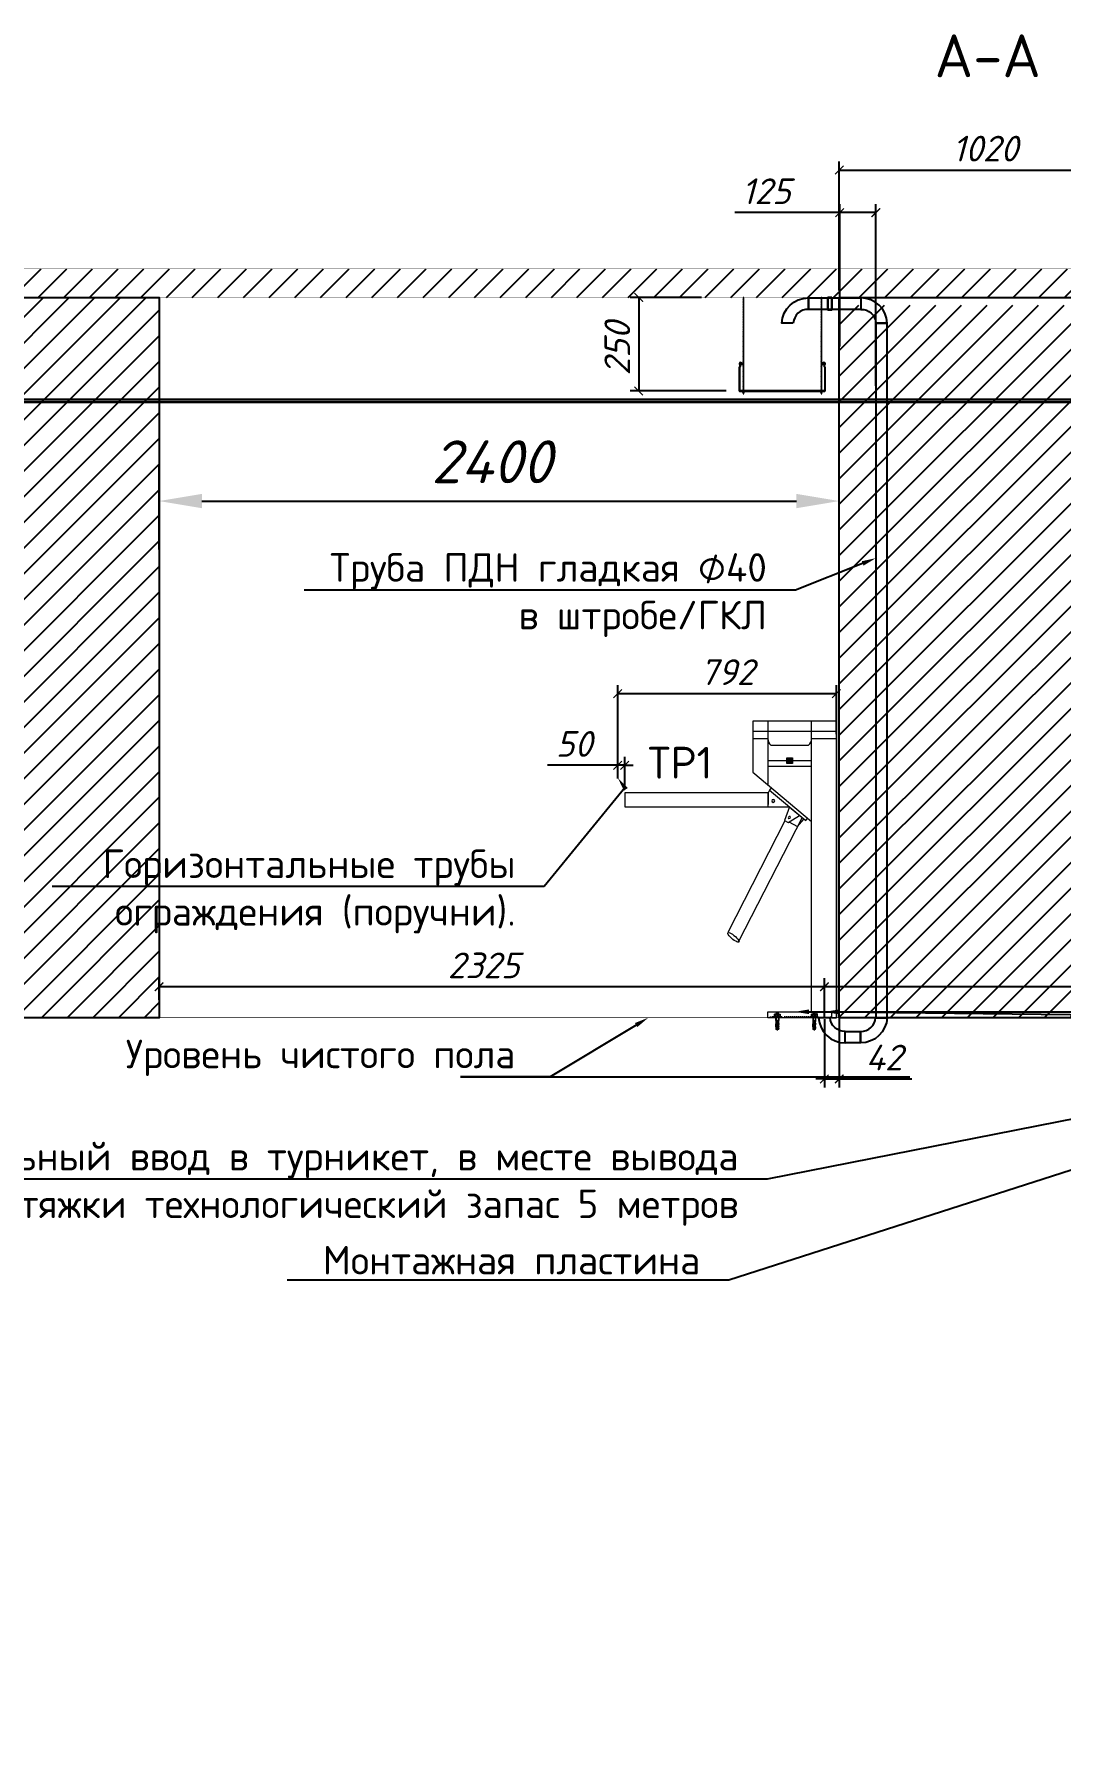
# Model space of a CAD drawing. Header units: millimetres. Extents: x 4247 to 622543, y -201358 to 142419.
# Drawn here: x 275425 to 279018, y -185103 to -179089 of the extents above; entities that cross this region are included whole.
import ezdxf
from ezdxf import colors
from ezdxf.entities.mleader import LeaderData, LeaderLine
from ezdxf.math import Vec2, Vec3

# ---------------------------------------------------------------- set-up
doc = ezdxf.new("R2010")
doc.units = ezdxf.units.MM
doc.linetypes.add('0', pattern=[0])
doc.layers.get('DEFPOINTS').update_dxf_attribs({"color": 252, "lineweight": 9})
for name, color, linetype in [('_Турникеты ИСПП', 254, 'Continuous'), ('PDF _Геометрия', 7, 'Continuous'), ('PDF _Текст', 255, 'Continuous')]:
    doc.layers.add(name, color=color, linetype=linetype)
doc.layers.add('PDF _Сплошная заливка', color=7, linetype='Continuous', true_color=0xffffff)
doc.styles.add('ISOCPEUR', font='isocpeui.ttf')
doc.styles.add('ISOCPEUR_1', font='isocpeur.ttf', dxfattribs={"height": 250})
doc.styles.add('KOSTY_STYLE', font='isocpeur.ttf')
doc.styles.add('PDF ISOCPEUR', font='isocpeur.ttf')
doc.styles.get("Standard").update_dxf_attribs({"font": 'romans.shx'})
doc.dimstyles.new('ISO-25', dxfattribs={"dimtxt": 2.5, "dimasz": 2.5, "dimexe": 1.25, "dimexo": 0.625, "dimtad": 1, "dimtxsty": 'Standard', "dimcen": 2.5, "dimadec": 0, "dimazin": 0, "dimtfac": 1, "dimtmove": 0, "dimatfit": 3, "dimfxl": 1, "dimarcsym": 0})

# ---------------------------------------------------------------- blocks, each defined once
blk = doc.blocks.new('_ArchTick')
at = {"color": 0, "linetype": 'ByBlock', "const_width": 0.15}
blk.add_lwpolyline([(-0.5, -0.5), (0.5, 0.5)], dxfattribs=at)
blk = doc.blocks.new('*D680')
at = {"layer": '_Турникеты ИСПП', "color": 0, "lineweight": -2, "ltscale": 10, "transparency": 16777216}
for p, q in [((278244.3, -180182.2), (278244.3, -179683.2)), ((278370.9, -180319.7), (278370.9, -179683.2)), ((278244.3, -179713.2), (277877.7, -179713.2)), ((278370.9, -179713.2), (278244.3, -179713.2))]:
    blk.add_line(p, q, dxfattribs=at)
at = {"layer": 'DEFPOINTS', "color": 0, "ltscale": 10, "transparency": 16777216}
for p in [(278244.3, -179713.2), (278244.3, -180244.7), (278370.9, -180382.2)]:
    blk.add_point(p, dxfattribs=at)
at = {"layer": '_Турникеты ИСПП', "color": 0, "lineweight": -2, "ltscale": 10, "transparency": 16777216, "xscale": 30, "yscale": 30, "zscale": 30, "rotation": 180}
blk.add_blockref('_ArchTick', (278244.3, -179713.2), dxfattribs=at)
at = {"layer": '_Турникеты ИСПП', "color": 0, "lineweight": -2, "ltscale": 10, "transparency": 16777216, "xscale": 30, "yscale": 30, "zscale": 30}
blk.add_blockref('_ArchTick', (278370.9, -179713.2), dxfattribs=at)
at = {"layer": '_Турникеты ИСПП', "color": 0, "lineweight": 9, "ltscale": 10, "transparency": 16777216, "insert": (277986.9, -179638.2), "char_height": 90, "attachment_point": 5, "style": 'ISOCPEUR'}
blk.add_mtext('125', dxfattribs=at)
blk = doc.blocks.new('*D682')
at = {"layer": '_Турникеты ИСПП', "color": 0, "lineweight": -2, "ltscale": 10, "transparency": 16777216}
for p, q in [((275861.5, -182469.8), (275861.5, -182394.2)), ((278190.6, -182469.8), (278190.6, -182394.2)), ((278190.6, -182424.2), (275861.5, -182424.2))]:
    blk.add_line(p, q, dxfattribs=at)
at = {"layer": 'DEFPOINTS', "color": 0, "ltscale": 10, "transparency": 16777216}
for p in [(275861.5, -182424.2), (275861.5, -182532.3), (278190.6, -182532.3)]:
    blk.add_point(p, dxfattribs=at)
at = {"layer": '_Турникеты ИСПП', "color": 0, "lineweight": -2, "ltscale": 10, "transparency": 16777216, "xscale": 30, "yscale": 30, "zscale": 30, "rotation": 180}
blk.add_blockref('_ArchTick', (275861.5, -182424.2), dxfattribs=at)
at = {"layer": '_Турникеты ИСПП', "color": 0, "lineweight": -2, "ltscale": 10, "transparency": 16777216, "xscale": 30, "yscale": 30, "zscale": 30}
blk.add_blockref('_ArchTick', (278190.6, -182424.2), dxfattribs=at)
at = {"layer": '_Турникеты ИСПП', "color": 0, "lineweight": 9, "ltscale": 10, "transparency": 16777216, "insert": (276998, -182349.2), "char_height": 90, "attachment_point": 5, "style": 'ISOCPEUR'}
blk.add_mtext('2325', dxfattribs=at)
blk = doc.blocks.new('*D697')
at = {"layer": '_Турникеты ИСПП', "color": 0, "lineweight": -2, "ltscale": 100, "transparency": 16777216}
for p, q in [((275861.5, -180892.4), (275861.5, -180598.1)), ((278242.8, -180892.4), (278242.8, -180598.1)), ((276011.5, -180723.1), (278092.8, -180723.1))]:
    blk.add_line(p, q, dxfattribs=at)
at = {"layer": '_Турникеты ИСПП', "color": 0, "ltscale": 100, "transparency": 16777216}
for points in [[(276011.5, -180698.1), (276011.5, -180748.1), (275861.5, -180723.1)], [(278092.8, -180698.1), (278092.8, -180748.1), (278242.8, -180723.1)]]:
    blk.add_solid(points, dxfattribs=at)
at = {"layer": 'DEFPOINTS', "color": 0, "ltscale": 100, "transparency": 16777216}
for p in [(278242.8, -180723.1), (275861.5, -180954.9), (278242.8, -180954.9)]:
    blk.add_point(p, dxfattribs=at)
at = {"layer": '_Турникеты ИСПП', "color": 0, "lineweight": 9, "ltscale": 100, "transparency": 16777216, "insert": (277025.1, -180585.6), "char_height": 150, "attachment_point": 5, "style": 'ISOCPEUR'}
blk.add_mtext('2400', dxfattribs=at)
blk = doc.blocks.new('Турникет_1')
at = {"layer": 'PDF _Геометрия', "color": 7, "linetype": '0', "lineweight": 0}
for points in [[(217.7, -17.6), (222.7, -17.6), (222.7, -20.6), (239.7, -20.6), (239.7, 1017.9), (-52.9, 1017.9), (-52.9, 838.7), (152.8, 665.9)], [(-52.9, 982.6), (239.7, 982.6)], [(239.7, 1017.9), (239.7, -20.6), (0, -20.6), (0, 0), (239.7, 0)], [(0, 1017.9), (0, 794.3)], [(152.8, 0), (152.8, 1017.9)], [(0, 879.6), (152.8, 879.6)], [(0, 860.1), (152.8, 860.1)], [(12, 784.2), (5.4, 776.3), (132.4, 669.3), (138.8, 677.7)], [(5.5, 776.5), (0.5, 767.2), (0.5, 725.7)], [(59.4, 668.9), (-140.5, 277.9)], [(81.6, 712.2), (119.8, 680.1), (-102.3, 245.7)], [(0.5, 717.3), (75.6, 717.3), (57.7, 669.8), (70.8, 663), (110.7, 687.7)], [(73.8, 664.9), (104.1, 649.4), (125.7, 675)], [(79.1, 680.2), (78.4, 679.2), (77.5, 678.2), (76.5, 677.5)], [(77.5, 684.2), (78.4, 684), (79.1, 683.6)], [(8, -20.6), (8, -17.6), (13, -17.6)], [(20, -17.6), (15, -17.6)], [(22.5, -17.6), (17.4, -17.6)], [(29.4, -17.6), (24.4, -17.6)], [(27.7, -7.8), (38.2, -7.8)], [(37.9, -7.8), (37.9, -5.7), (27.9, -5.7), (27.9, -7.8)], [(37.9, -17.6), (37.9, -30.6), (27.9, -30.6), (27.9, -17.6)], [(28.7, -54.6), (27.9, -58.3)], [(37.9, -61.3), (36.7, -62.6), (29.2, -62.6), (27.9, -61.3), (37.9, -61.3), (37.9, -58.3), (27.9, -58.3), (27.9, -61.3)], [(28.4, -30.6), (28.4, -33.6)], [(37.3, -5.7), (28.6, -5.7)], [(36.7, -5.7), (36.7, -2.6), (29.2, -2.6), (29.2, -5.7)], [(36.4, -17.6), (31.4, -17.6)], [(33.9, -51.4), (31.9, -51.4)], [(32.9, -37.7), (32.9, -41.6), (32.9, -39.7), (32.9, -41.6)], [(37.1, -54.6), (37.9, -58.3)], [(37.4, -30.6), (37.4, -33.6)], [(43.4, -17.6), (38.4, -17.6)], [(50.4, -17.6), (45.4, -17.6)], [(61.9, -17.6), (56.9, -17.6)], [(68.9, -17.6), (63.9, -17.6)], [(75.9, -17.6), (70.9, -17.6)], [(82.9, -17.6), (77.9, -17.6)], [(89.9, -17.6), (84.9, -17.6)], [(96.9, -17.6), (91.9, -17.6)], [(103.9, -17.6), (98.9, -17.6)], [(110.8, -17.6), (105.9, -17.6)], [(117.8, -17.6), (112.8, -17.6)], [(124.8, -17.6), (119.8, -17.6)], [(131.8, -17.6), (126.8, -17.6)], [(138.8, -17.6), (133.8, -17.6)], [(145.8, -17.6), (140.8, -17.6)], [(152.8, -17.6), (147.8, -17.6)], [(159.8, -17.6), (154.8, -17.6)], [(157, -7.8), (167.5, -7.8)], [(167.2, -7.8), (167.2, -5.7), (157.3, -5.7), (157.3, -7.8)], [(162.3, -17.6), (157.3, -17.6), (157.3, -30.6), (167.2, -30.6), (167.2, -17.6)], [(158.1, -54.6), (157.3, -58.3)], [(167.2, -61.3), (166, -62.6), (158.5, -62.6), (157.3, -61.3), (167.2, -61.3), (167.2, -58.3), (157.3, -58.3), (157.3, -61.3)], [(157.8, -30.6), (157.8, -33.6)], [(166.6, -5.7), (157.9, -5.7)], [(166, -5.7), (166, -2.6), (158.5, -2.6), (158.5, -5.7)], [(163.2, -51.4), (161.3, -51.4)], [(162.3, -37.7), (162.3, -41.6), (162.3, -39.7), (162.3, -41.6)], [(169.2, -17.6), (164.3, -17.6)], [(166.5, -54.6), (167.2, -58.3)], [(166.8, -30.6), (166.8, -33.6)], [(176.2, -17.6), (171.2, -17.6)]]:
    blk.add_lwpolyline(points, dxfattribs=at)
for points in [[(-52.9, 957), (0, 957, 0.200274), (10.1, 933.1), (142.7, 933.1, 0.200237), (152.8, 957), (239.7, 957)], [(23.7, -15.3, 0.269571), (28, -15), (28, -8.5, 0.269436), (23.7, -8.2)], [(37.9, -41.5), (37.9, -36.6), (27.9, -36.6), (27.9, -41.5, -0.218796), (30.4, -41.7), (27.7, -41.7)], [(27.8, -51.6), (30.3, -51.6, 0.286444), (27.9, -51.5), (27.9, -43.6)], [(27.9, -52.7), (27.9, -54.6), (30.9, -54.6, 0.120144), (31.9, -52.5), (31.9, -36.6)], [(33.9, -36.6), (33.9, -52.5, 0.088177), (34.9, -54.6), (37.9, -54.6), (37.9, -52.8)], [(38.1, -51.6), (35.6, -51.6, -0.303313), (37.9, -51.5), (37.9, -43.8)], [(42.2, -15.3, -0.26787), (37.8, -15), (37.8, -8.5, -0.267738), (42.2, -8.2)], [(153, -15.3, 0.269674), (157.4, -15), (157.4, -8.5, 0.26954), (153, -8.2)], [(167.2, -41.5), (167.2, -36.6), (157.3, -36.6), (157.3, -41.5, -0.221145), (159.7, -41.7), (157, -41.7)], [(157.1, -51.6), (159.6, -51.6, 0.286602), (157.3, -51.5), (157.3, -43.6)], [(157.3, -52.7), (157.3, -54.6), (160.3, -54.6, 0.119751), (161.3, -52.5), (161.3, -36.6)], [(163.2, -36.6), (163.2, -52.5, 0.079833), (164.3, -54.6), (167.2, -54.6), (167.2, -52.8)], [(167.4, -51.6), (164.9, -51.6, -0.303479), (167.2, -51.5), (167.2, -43.8)], [(171.5, -15.3, -0.269674), (167.2, -15), (167.2, -8.5, -0.26954), (171.5, -8.2)]]:
    blk.add_lwpolyline(points, format="xyb", dxfattribs=at)
for points in [[(86.1, 869.9), (66.7, 869.9), (66.7, 889.3), (86.1, 889.3)], [(0.5, 767.2), (-501.3, 767.2), (-501.3, 717.3), (0.5, 717.3)], [(-105.5, 254.8), (-102.8, 250.9), (-101.3, 247.7), (-101.1, 245.4), (-102.3, 244), (-104.8, 243.8), (-108.3, 244.8), (-112.7, 246.8), (-117.6, 249.7), (-122.8, 253.4), (-127.8, 257.6), (-132.3, 261.9), (-136.1, 266.2), (-138.8, 270.1), (-140.3, 273.3), (-140.4, 275.7), (-139.2, 277), (-136.8, 277.2), (-133.3, 276.2), (-128.9, 274.2), (-123.9, 271.3), (-118.8, 267.6), (-113.8, 263.4), (-109.3, 259.1)], [(172.8, 0), (222.7, 0), (222.7, -20.6), (172.8, -20.6)], [(172.8, 0), (222.7, 0), (222.7, -20.6), (172.8, -20.6)], [(22.9, -15.8), (42.9, -15.8), (42.9, -17.6), (22.9, -17.6)], [(42.7, -8.5), (42.7, -15), (41.4, -15.8), (24.4, -15.8), (23.1, -15), (23.1, -8.5), (24.4, -7.8), (41.4, -7.8)], [(27.9, -33.6), (27.9, -36.4), (37.9, -36.4), (37.9, -33.6)], [(29.4, -36.4), (29.4, -36.6)], [(29.4, -36.4), (29.4, -36.6)], [(29.4, -41.7), (29.4, -41.9)], [(32.9, -36.7), (32.9, -36.9)], [(32.9, -42.6), (32.9, -42.9)], [(36.4, -36.4), (36.4, -36.6)], [(36.4, -36.4), (36.4, -36.6)], [(37.2, -41.6), (37.2, -41.9)], [(152.3, -15.8), (172.3, -15.8), (172.3, -17.6), (152.3, -17.6)], [(172.1, -8.5), (172.1, -15), (170.7, -15.8), (153.8, -15.8), (152.4, -15), (152.4, -8.5), (153.8, -7.8), (170.7, -7.8)], [(157.3, -33.6), (157.3, -36.4), (167.2, -36.4), (167.2, -33.6)], [(158.7, -41.7), (158.7, -41.9)], [(158.8, -36.4), (158.8, -36.6)], [(158.8, -36.4), (158.8, -36.6)], [(162.3, -36.7), (162.3, -36.9)], [(162.3, -42.6), (162.3, -42.9)], [(165.8, -36.4), (165.8, -36.6)], [(165.8, -36.4), (165.8, -36.6)], [(166.5, -41.6), (166.5, -41.9)]]:
    blk.add_lwpolyline(points, close=True, dxfattribs=at)
for points in [[(18.8, 743.5, 0.413975), (13.6, 738.4, 0.413978), (18.8, 733.2, 0.413933), (23.9, 738.4, 0.41393)], [(38.2, -41.6), (35.5, -41.6, -0.221029)], [(167.5, -41.6), (164.8, -41.6, -0.221143)]]:
    blk.add_lwpolyline(points, format="xyb", close=True, dxfattribs=at)
at = {"layer": 'PDF _Геометрия', "color": 1, "linetype": '0', "lineweight": 0}
for points in [[(32.9, 0.7), (32.9, -22.7)], [(162.3, 0.7), (162.3, -22.7)], [(32.9, -29.1), (32.9, -35.4)], [(32.9, -41.7), (32.9, -65.2)], [(162.3, -29.1), (162.3, -35.4)], [(162.3, -41.7), (162.3, -65.2)]]:
    blk.add_lwpolyline(points, dxfattribs=at)
at = {"layer": 'PDF _Геометрия', "color": 3, "linetype": '0', "lineweight": 0}
for points in [[(28.9, -5.7), (28.9, -7.8)], [(28.9, -17.6), (28.9, -30.6)], [(37, -5.7), (37, -7.8)], [(37, -17.6), (37, -30.6)], [(158.2, -5.7), (158.2, -7.8)], [(158.2, -17.6), (158.2, -30.6)], [(166.3, -5.7), (166.3, -7.8)], [(166.3, -17.6), (166.3, -30.6)]]:
    blk.add_lwpolyline(points, dxfattribs=at)
for points in [[(37.9, -36.4), (37.9, -36.6)], [(167.2, -36.4), (167.2, -36.6)]]:
    blk.add_lwpolyline(points, close=True, dxfattribs=at)
at = {"layer": 'PDF _Геометрия', "color": 7, "linetype": '0', "lineweight": 0}
for centre, radius, start, end in [((32.9, -24), 16.2, 72.3568, 107.6432), ((32.9, 0.9), 16.6, 252.84291, 287.15709), ((162.3, -24), 16.2, 72.35931, 107.64069), ((162.3, 0.9), 16.6, 252.84535, 287.15465)]:
    blk.add_arc(centre, radius, start, end, dxfattribs=at)
blk.add_ellipse((75.4, 680.3), major_axis=(3.89, 3.11), ratio=0.592649, start_param=0.604473, end_param=4.530913, dxfattribs=at)
for points in [[(29.1, -45.2), (28.4, -45.2), (27.7, -43.7), (27.7, -41.7)], [(27.7, -41.7), (27.7, -41.7), (27.7, -41.7), (27.7, -41.7)], [(27.8, -51.7), (27.8, -51.7), (27.8, -51.7), (27.8, -51.6)], [(29.1, -53.9), (28.4, -53.9), (27.8, -52.9), (27.8, -51.7)], [(30.4, -41.7), (30.4, -43.6), (29.8, -45.2), (29.1, -45.2)], [(30.3, -51.6), (30.3, -52.9), (29.8, -53.9), (29.1, -53.9)], [(36.9, -45.2), (36.1, -45.2), (35.5, -43.6), (35.5, -41.6)], [(35.5, -41.6), (35.5, -41.6), (35.5, -41.6), (35.5, -41.6)], [(36.9, -53.9), (36.2, -53.9), (35.6, -52.9), (35.6, -51.6)], [(38.2, -41.6), (38.2, -43.6), (37.6, -45.2), (36.9, -45.2)], [(38.1, -51.6), (38.1, -52.8), (37.6, -53.9), (36.9, -53.9)], [(158.4, -45.2), (157.7, -45.2), (157, -43.7), (157, -41.7)], [(157, -41.7), (157, -41.7), (157, -41.7), (157, -41.7)], [(157.1, -51.7), (157.1, -51.7), (157.1, -51.7), (157.1, -51.6)], [(158.4, -53.9), (157.7, -53.9), (157.2, -52.9), (157.1, -51.7)], [(159.7, -41.7), (159.7, -43.6), (159.2, -45.2), (158.4, -45.2)], [(159.6, -51.6), (159.7, -52.9), (159.1, -53.9), (158.4, -53.9)], [(166.2, -45.2), (165.5, -45.2), (164.8, -43.6), (164.8, -41.6)], [(164.8, -41.6), (164.8, -41.6), (164.8, -41.6), (164.8, -41.6)], [(166.2, -53.9), (165.5, -53.9), (164.9, -52.9), (164.9, -51.6)], [(167.5, -41.6), (167.5, -43.6), (167, -45.2), (166.2, -45.2)], [(167.4, -51.6), (167.4, -52.8), (166.9, -53.9), (166.2, -53.9)]]:
    blk.add_open_spline(points, degree=3, dxfattribs=at)
at = {"layer": 'PDF _Сплошная заливка', "color": 7, "linetype": '0', "lineweight": 0, "transparency": 33554559}
blk.add_solid([(86.1, 869.9), (66.7, 869.9), (86.1, 889.3), (66.7, 889.3)], dxfattribs=at)
blk = doc.blocks.new('*D683')
at = {"layer": '_Турникеты ИСПП', "color": 0, "lineweight": -2, "transparency": 16777216}
for p, q in [((278190.6, -182535.6), (278190.6, -182394.2)), ((280080.2, -182449.2), (280080.2, -182394.2)), ((280080.2, -182424.2), (278190.6, -182424.2))]:
    blk.add_line(p, q, dxfattribs=at)
at = {"layer": 'DEFPOINTS', "color": 0, "transparency": 16777216}
for p in [(278190.6, -182424.2), (280080.2, -182511.7), (278190.6, -182598.1)]:
    blk.add_point(p, dxfattribs=at)
at = {"layer": '_Турникеты ИСПП', "color": 0, "lineweight": -2, "transparency": 16777216, "xscale": 30, "yscale": 30, "zscale": 30, "rotation": 180}
blk.add_blockref('_ArchTick', (278190.6, -182424.2), dxfattribs=at)
at = {"layer": '_Турникеты ИСПП', "color": 0, "lineweight": -2, "transparency": 16777216, "xscale": 30, "yscale": 30, "zscale": 30}
blk.add_blockref('_ArchTick', (280080.2, -182424.2), dxfattribs=at)
at = {"layer": '_Турникеты ИСПП', "color": 0, "transparency": 16777216, "insert": (279427, -182299.1), "char_height": 90, "attachment_point": 5, "style": 'ISOCPEUR'}
blk.add_mtext('1885', dxfattribs=at)
blk = doc.blocks.new('*D685')
at = {"layer": '_Турникеты ИСПП', "color": 0, "lineweight": -2, "ltscale": 10, "transparency": 16777216}
for p, q in [((278190.6, -182537.8), (278190.6, -182776.9)), ((278242.8, -182523.2), (278242.8, -182776.9)), ((278190.6, -182746.9), (278160.6, -182746.9)), ((278190.6, -182746.9), (278242.8, -182746.9)), ((278242.8, -182746.9), (278496.3, -182746.9))]:
    blk.add_line(p, q, dxfattribs=at)
at = {"layer": 'DEFPOINTS', "color": 0, "ltscale": 10, "transparency": 16777216}
for p in [(278190.6, -182475.3), (278242.8, -182460.7), (278242.8, -182746.9)]:
    blk.add_point(p, dxfattribs=at)
at = {"layer": '_Турникеты ИСПП', "color": 0, "lineweight": -2, "ltscale": 10, "transparency": 16777216, "xscale": 30, "yscale": 30, "zscale": 30}
blk.add_blockref('_ArchTick', (278190.6, -182746.9), dxfattribs=at)
at = {"layer": '_Турникеты ИСПП', "color": 0, "lineweight": -2, "ltscale": 10, "transparency": 16777216, "xscale": 30, "yscale": 30, "zscale": 30, "rotation": 180}
blk.add_blockref('_ArchTick', (278242.8, -182746.9), dxfattribs=at)
at = {"layer": '_Турникеты ИСПП', "color": 0, "lineweight": 9, "ltscale": 10, "transparency": 16777216, "insert": (278399.5, -182671.9), "char_height": 90, "attachment_point": 5, "style": 'ISOCPEUR'}
blk.add_mtext('42', dxfattribs=at)
blk = doc.blocks.new('*D689')
at = {"layer": '_Турникеты ИСПП', "color": 0, "lineweight": -2, "ltscale": 10, "transparency": 16777216}
for p, q in [((277467, -181629.2), (277467, -181367.9)), ((278232.5, -181539.2), (278232.5, -181367.9)), ((278232.5, -181397.9), (277467, -181397.9))]:
    blk.add_line(p, q, dxfattribs=at)
at = {"layer": 'DEFPOINTS', "color": 0, "ltscale": 10, "transparency": 16777216}
for p in [(277467, -181397.9), (278232.5, -181601.7), (277467, -181691.7)]:
    blk.add_point(p, dxfattribs=at)
at = {"layer": '_Турникеты ИСПП', "color": 0, "lineweight": -2, "ltscale": 10, "transparency": 16777216, "xscale": 30, "yscale": 30, "zscale": 30, "rotation": 180}
blk.add_blockref('_ArchTick', (277467, -181397.9), dxfattribs=at)
at = {"layer": '_Турникеты ИСПП', "color": 0, "lineweight": -2, "ltscale": 10, "transparency": 16777216, "xscale": 30, "yscale": 30, "zscale": 30}
blk.add_blockref('_ArchTick', (278232.5, -181397.9), dxfattribs=at)
at = {"layer": '_Турникеты ИСПП', "color": 0, "lineweight": 9, "ltscale": 10, "transparency": 16777216, "insert": (277849.8, -181322.3), "char_height": 90, "attachment_point": 5, "style": 'ISOCPEUR'}
blk.add_mtext('792', dxfattribs=at)
blk = doc.blocks.new('*D690')
at = {"layer": '_Турникеты ИСПП', "color": 0, "lineweight": -2, "ltscale": 10, "transparency": 16777216}
for p, q in [((277467, -181648.6), (277221.1, -181648.6)), ((277467, -181695.1), (277467, -181618.6)), ((277491.5, -181648.6), (277467, -181648.6)), ((277491.5, -181731.9), (277491.5, -181618.6)), ((277491.5, -181648.6), (277521.5, -181648.6))]:
    blk.add_line(p, q, dxfattribs=at)
at = {"layer": 'DEFPOINTS', "color": 0, "ltscale": 10, "transparency": 16777216}
for p in [(277467, -181648.6), (277467, -181757.6), (277491.5, -181794.4)]:
    blk.add_point(p, dxfattribs=at)
at = {"layer": '_Турникеты ИСПП', "color": 0, "lineweight": -2, "ltscale": 10, "transparency": 16777216, "xscale": 30, "yscale": 30, "zscale": 30}
blk.add_blockref('_ArchTick', (277467, -181648.6), dxfattribs=at)
at = {"layer": '_Турникеты ИСПП', "color": 0, "lineweight": -2, "ltscale": 10, "transparency": 16777216, "xscale": 30, "yscale": 30, "zscale": 30, "rotation": 180}
blk.add_blockref('_ArchTick', (277491.5, -181648.6), dxfattribs=at)
at = {"layer": '_Турникеты ИСПП', "color": 0, "lineweight": 9, "ltscale": 10, "transparency": 16777216, "insert": (277314.1, -181573.6), "char_height": 90, "attachment_point": 5, "style": 'ISOCPEUR'}
blk.add_mtext('50', dxfattribs=at)
blk = doc.blocks.new('*D695')
at = {"layer": '_Турникеты ИСПП', "color": 0, "lineweight": -2, "ltscale": 10, "transparency": 16777216}
for p, q in [((278242.8, -179985.8), (278242.8, -179533.9)), ((278242.8, -179563.9), (279262.8, -179563.9)), ((279262.8, -179947.7), (279262.8, -179533.9))]:
    blk.add_line(p, q, dxfattribs=at)
at = {"layer": 'DEFPOINTS', "color": 0, "ltscale": 10, "transparency": 16777216}
for p in [(279262.8, -179563.9), (278242.8, -180048.3), (279262.8, -180010.2)]:
    blk.add_point(p, dxfattribs=at)
at = {"layer": '_Турникеты ИСПП', "color": 0, "lineweight": -2, "ltscale": 10, "transparency": 16777216, "xscale": 30, "yscale": 30, "zscale": 30, "rotation": 180}
blk.add_blockref('_ArchTick', (278242.8, -179563.9), dxfattribs=at)
at = {"layer": '_Турникеты ИСПП', "color": 0, "lineweight": -2, "ltscale": 10, "transparency": 16777216, "xscale": 30, "yscale": 30, "zscale": 30}
blk.add_blockref('_ArchTick', (279262.8, -179563.9), dxfattribs=at)
at = {"layer": '_Турникеты ИСПП', "color": 0, "lineweight": 9, "ltscale": 10, "transparency": 16777216, "insert": (278753.5, -179488.9), "char_height": 90, "attachment_point": 5, "style": 'ISOCPEUR'}
blk.add_mtext('1020', dxfattribs=at)
blk = doc.blocks.new('*U48')
at = {"color": 0, "linetype": 'ByBlock', "lineweight": -2}
for p, q in [((-150, 83.7), (-150, 1.5)), ((-149.3, 1.5), (-149.3, 83.7)), ((-149, 91.9), (-147.7, 90.4)), ((-147.2, 90.8), (-148.4, 92.4)), ((-142, 91.9), (-141.5, 91.4)), ((141.5, 91.4), (142, 91.9)), ((148.4, 92.4), (147.2, 90.8)), ((147.7, 90.4), (149, 91.9)), ((149.3, 83.7), (149.3, 1.5)), ((150, 1.5), (150, 83.7)), ((148.5, 0.7), (-148.5, 0.7)), ((-148.5, 0), (148.5, 0))]:
    blk.add_line(p, q, dxfattribs=at)
for centre, radius, start, end in [((-145, 95), 5, 314.427, 217.75957), ((-147.5, 83.7), 2.5, 118.21148, 180), ((-145, 95), 4.3, 314.427, 217.75957), ((-147.5, 83.7), 1.8, 118.21148, 180), ((-150.1, 88.5), 3, 298.21148, 37.75957), ((-150.1, 88.5), 3.7, 298.21148, 37.75957), ((145, 95), 5, 322.24043, 225.573), ((145, 95), 4.3, 322.24043, 225.573), ((150.1, 88.5), 3.7, 142.24043, 241.78852), ((150.1, 88.5), 3, 142.24043, 241.78852), ((147.5, 83.7), 1.8, 0, 61.78852), ((147.5, 83.7), 2.5, 0, 61.78852), ((-148.5, 1.5), 1.5, 180, 270), ((-148.5, 1.5), 0.8, 180, 270), ((148.5, 1.5), 0.8, 270, 0), ((148.5, 1.5), 1.5, 270, 0)]:
    blk.add_arc(centre, radius, start, end, dxfattribs=at)
blk = doc.blocks.new('*D696')
at = {"layer": '_Турникеты ИСПП', "color": 0, "lineweight": -2, "ltscale": 10, "transparency": 16777216}
for p, q in [((277761, -180010.2), (277510.7, -180010.2)), ((277540.7, -180010.2), (277540.7, -180337.7)), ((277846.3, -180337.7), (277510.7, -180337.7))]:
    blk.add_line(p, q, dxfattribs=at)
at = {"layer": 'DEFPOINTS', "color": 0, "ltscale": 10, "transparency": 16777216}
for p in [(277823.5, -180010.2), (277540.7, -180337.7), (277908.8, -180337.7)]:
    blk.add_point(p, dxfattribs=at)
at = {"layer": '_Турникеты ИСПП', "color": 0, "lineweight": -2, "ltscale": 10, "transparency": 16777216, "xscale": 30, "yscale": 30, "zscale": 30}
for p, rotation in [((277540.7, -180010.2), 90), ((277540.7, -180337.7), 270)]:
    blk.add_blockref('_ArchTick', p, dxfattribs=dict(at, rotation=rotation))
at = {"layer": '_Турникеты ИСПП', "color": 0, "lineweight": 9, "ltscale": 10, "transparency": 16777216, "insert": (277465.7, -180189), "char_height": 90, "attachment_point": 5, "rotation": 90, "style": 'ISOCPEUR'}
blk.add_mtext('250', dxfattribs=at)

msp = doc.modelspace()

# ---------------------------------------------------------------- hatches: boundary and pattern name
at = {"transparency": 33554636}
h = msp.add_hatch(dxfattribs=at)
h.set_pattern_fill('ANSI31', color=0, scale=20)
h.set_pattern_definition([(45, (-334565.21, -249043.53), (-44.9012806, 44.9012806), [])])
h.paths.add_polyline_path([(274251.881, -179909.92), (274251.881, -180010.194), (283949.67, -180010.194), (283949.67, -179909.92)])
h = msp.add_hatch(dxfattribs=at)
h.set_pattern_fill('ANSI31', color=0, scale=20)
h.set_pattern_definition([(45, (-334536.05, -242297.7), (-44.9012806, 44.9012806), [])])
h.paths.add_polyline_path([(275861.518, -180010.194), (274463.484, -180010.194), (274464.259, -182532.288), (275862.293, -182532.288)])
at = {"linetype": '0', "lineweight": 9, "true_color": 0x939598, "transparency": 33554636}
h = msp.add_hatch(dxfattribs=at)
h.set_pattern_fill('ANSI31', color=252, scale=0.1)
h.set_pattern_definition([(45, (296004.6984, -179911.98483), (-0.224506403, 0.224506403), [])])
h.paths.add_polyline_path([(277908.779, -180342.337), (277906.3, -180342.337), (277906.3, -180347.192), (277908.779, -180347.192)])
h.paths.add_polyline_path([(277908.779, -180010.199), (277906.3, -180010.199), (277906.3, -180340.337), (277908.779, -180340.337)])
h = msp.add_hatch(dxfattribs=at)
h.set_pattern_fill('ANSI31', color=252, scale=0.1)
h.set_pattern_definition([(45, (296277.54798, -179911.98483), (-0.224506403, 0.224506403), [])])
h.paths.add_polyline_path([(278181.628, -180342.337), (278179.15, -180342.337), (278179.15, -180347.192), (278181.628, -180347.192)])
h.paths.add_polyline_path([(278181.628, -180010.199), (278179.15, -180010.199), (278179.15, -180340.337), (278181.628, -180340.337)])
at = {"transparency": 33554636}
h = msp.add_hatch(dxfattribs=at)
h.set_pattern_fill('ANSI31', color=0, scale=20)
h.set_pattern_definition([(45, (-330756.775, -242297.7), (-44.9012806, 44.9012806), [])])
h.paths.add_polyline_path([(279262.756, -180037.002), (278242.756, -180037.002), (278242.756, -182532.288), (279262.756, -182532.288)])
at = {"linetype": '0', "lineweight": 9, "true_color": 0x939598, "transparency": 33554636}
h = msp.add_hatch(color=252, dxfattribs=at)
h.dxf.hatch_style = 1
h.paths.add_polyline_path([(277906.3, -180340.337), (277903.3, -180340.337), (277903.3, -180342.337), (277906.3, -180342.337)])
h.paths.add_polyline_path([(277907.539, -180340.337), (277906.3, -180340.337), (277906.3, -180342.337), (277907.539, -180342.337)])
h.paths.add_polyline_path([(277908.779, -180340.337), (277907.539, -180340.337), (277907.539, -180341.337), (277907.539, -180342.337), (277908.779, -180342.337)])
h.paths.add_polyline_path([(277911.779, -180340.337), (277908.779, -180340.337), (277908.779, -180342.337), (277911.779, -180342.337)])
h = msp.add_hatch(color=252, dxfattribs=at)
h.dxf.hatch_style = 1
h.paths.add_polyline_path([(278179.15, -180340.337), (278176.15, -180340.337), (278176.15, -180342.337), (278179.15, -180342.337)])
h.paths.add_polyline_path([(278180.389, -180340.337), (278179.15, -180340.337), (278179.15, -180342.337), (278180.389, -180342.337)])
h.paths.add_polyline_path([(278181.628, -180340.337), (278180.389, -180340.337), (278180.389, -180341.337), (278180.389, -180342.337), (278181.628, -180342.337)])
h.paths.add_polyline_path([(278184.628, -180340.337), (278181.628, -180340.337), (278181.628, -180342.337), (278184.628, -180342.337)])

# ---------------------------------------------------------------- linework, layer by layer
msp.add_lwpolyline([(274251.881, -179909.92, 2, 2, 0), (274251.881, -180010.194, 2, 2, 0), (283949.67, -180010.194, 2, 2, 0), (283949.67, -179909.92, 2, 2, 0)], format="xyseb", close=True)
for points in [[(274465.035, -180010.194), (275861.518, -180010.194), (275861.518, -182532.288), (274465.035, -182532.288)], [(278242.756, -180010.194), (279262.756, -180010.194), (279262.756, -182532.288), (278242.756, -182532.288)]]:
    msp.add_lwpolyline(points, close=True)
at = {"color": 18, "linetype": '0', "lineweight": 9, "true_color": 0x000000}
for points in [[(277906.3, -180010.199), (277906.3, -180347.192), (277908.779, -180347.192), (277908.779, -180010.199), (277906.3, -180010.199)], [(278179.15, -180010.199), (278179.15, -180347.192), (278181.628, -180347.192), (278181.628, -180010.199), (278179.15, -180010.199)], [(277906.3, -180342.337), (277903.3, -180342.337), (277903.3, -180340.337), (277908.779, -180340.337), (277911.779, -180340.337), (277911.779, -180342.337), (277906.3, -180342.337)], [(277907.539, -180341.337), (277907.539, -180340.337), (277907.539, -180342.337)], [(278179.15, -180342.337), (278176.15, -180342.337), (278176.15, -180340.337), (278181.628, -180340.337), (278184.628, -180340.337), (278184.628, -180342.337), (278179.15, -180342.337)], [(278180.389, -180341.337), (278180.389, -180340.337), (278180.389, -180342.337)]]:
    msp.add_lwpolyline(points, dxfattribs=at)
at = {"color": 30, "linetype": '0', "lineweight": 25, "true_color": 0xff8000}
for points in [[(278081.616, -180100.357), (278041.679, -180100.357, -0.40194154), (278134.461, -180011.916), (278134.461, -180051.909, 0.40589503)], [(278370.925, -180100.357), (278410.861, -180100.357, 0.40194154), (278318.08, -180011.916), (278318.08, -180051.909, -0.40589503)], [(278210.555, -182532.315), (278170.618, -182532.315, 0.40194154), (278263.4, -182620.756), (278263.4, -182580.763, -0.40589503)], [(278370.165, -182532.315), (278410.102, -182532.315, -0.40194154), (278317.32, -182620.756), (278317.32, -182580.763, 0.40589503)]]:
    msp.add_lwpolyline(points, format="xyb", close=True, dxfattribs=at)
for points in [[(278134.461, -180011.907), (278318.08, -180011.894), (278318.08, -180051.931), (278134.461, -180051.916)], [(278263.626, -182580.976), (278317.32, -182580.741), (278317.32, -182620.778), (278263.626, -182620.986)]]:
    msp.add_lwpolyline(points, close=True, dxfattribs=at)
at = {"color": 30, "linetype": 'ByBlock', "lineweight": 30, "true_color": 0xf8991e}
msp.add_lwpolyline([(278216.856, -180010.569), (278202.621, -180010.569), (278202.621, -180053.194), (278216.856, -180053.194)], close=True, dxfattribs=at)
at = {"color": 30, "linetype": '0', "lineweight": 25, "true_color": 0xff8000}
msp.add_lwpolyline([(278410.102, -182532.315), (278411.002, -180100.357), (278370.937, -180100.357), (278370.919, -182532.816)], dxfattribs=at)
at = {"color": 8, "linetype": 'ByBlock', "lineweight": 30}
msp.add_lwpolyline([(274465.035, -180367.881), (283853.137, -180367.881), (283853.137, -180376.595), (274465.035, -180376.595)], close=True, dxfattribs=at)
at = {"const_width": 2}
msp.add_lwpolyline([(274347.024, -182532.288), (284044.813, -182532.288)], dxfattribs=at)

# ---------------------------------------------------------------- block references
at = {"color": 18, "true_color": 0x000000}
msp.add_blockref('*U48', (278043.134, -180338.413), dxfattribs=at)
msp.add_blockref('Турникет_1', (277992.848, -182511.684))

# ---------------------------------------------------------------- texts
at = {"color": 240, "linetype": 'ByBlock', "lineweight": 9, "true_color": 0xed1f24, "insert": (278576.569, -179088.787), "char_height": 150, "attachment_point": 1, "style": 'ISOCPEUR_1'}
msp.add_mtext_dynamic_manual_height_columns('А-А', width=119.03373, gutter_width=150, heights=[0], dxfattribs=at)
at = {"layer": 'PDF _Текст', "color": 0, "linetype": '0', "lineweight": 9, "insert": (277572.624, -181639.568), "char_height": 111.4445, "attachment_point": 4, "style": 'PDF ISOCPEUR'}
msp.add_mtext('ТР1', dxfattribs=at)

# ---------------------------------------------------------------- dimensions: what is measured, and where the dimension line sits
at = {"layer": '_Турникеты ИСПП', "color": 0, "lineweight": 9, "ltscale": 10}
dim = msp.add_linear_dim(base=(279262.756, -179563.877), p1=(278242.756, -180048.264), p2=(279262.756, -180010.194), angle=180, dimstyle='ISO-25', override={"dimscale": 100, "dimtxt": 0.9, "dimasz": 0.3, "dimexe": 0.3, "dimgap": 0.3, "dimtxsty": 'ISOCPEUR', "dimblk1": 'ArchTick', "dimblk2": 'ArchTick', "dimsah": 1}, dxfattribs=at)
dim.commit()
dim.dimension.update_dxf_attribs({"geometry": '*D695', "text_midpoint": (278753.531, -179563.877), "dimtype": 160})
for base, p1, p2, angle, text, picture, middle in [((278244.306, -179713.159), (278370.937, -180382.186), (278244.306, -180244.686), 180, '125', '*D680', (277986.942, -179713.159)), ((277540.674, -180337.713), (277823.524, -180010.194), (277908.779, -180337.713), 90, '250', '*D696', (277540.674, -180189.037)), ((277467.032, -181397.889), (278232.525, -181601.703), (277467.032, -181691.731), 180, '792', '*D689', (277849.779, -181397.889)), ((277467.032, -181648.642), (277491.511, -181794.43), (277467.032, -181757.648), 180, '50', '*D690', (277314.066, -181648.642)), ((275861.518, -182424.244), (278190.587, -182532.287), (275861.518, -182532.288), 180, '2325', '*D682', (276997.964, -182424.244)), ((278242.756, -182746.882), (278190.587, -182475.311), (278242.756, -182460.68), 180, '42', '*D685', (278399.54, -182746.882))]:
    dim = msp.add_linear_dim(base=base, p1=p1, p2=p2, angle=angle, text=text, dimstyle='ISO-25', override={"dimscale": 100, "dimtxt": 0.9, "dimasz": 0.3, "dimexe": 0.3, "dimgap": 0.3, "dimtxsty": 'ISOCPEUR', "dimblk1": 'ArchTick', "dimblk2": 'ArchTick', "dimsah": 1}, dxfattribs=at)
    dim.commit()
    dim.dimension.update_dxf_attribs({"geometry": picture, "text_midpoint": middle, "dimtype": 160})
at = {"layer": '_Турникеты ИСПП', "color": 0, "lineweight": 9, "ltscale": 100}
dim = msp.add_linear_dim(base=(278242.756, -180723.062), p1=(275861.518, -180954.91), p2=(278242.756, -180954.91), text='2400', dimstyle='ISO-25', override={"dimscale": 100, "dimtxt": 1.5, "dimasz": 1.5, "dimtxsty": 'ISOCPEUR', "dimsah": 1}, dxfattribs=at)
dim.commit()
dim.dimension.update_dxf_attribs({"geometry": '*D697', "text_midpoint": (277025.118, -180723.062), "dimtype": 160})
at = {"layer": '_Турникеты ИСПП', "color": 0}
dim = msp.add_linear_dim(base=(278190.587, -182424.244), p1=(280080.193, -182511.684), p2=(278190.587, -182598.089), angle=180, text='1885', dimstyle='ISO-25', override={"dimscale": 100, "dimtxt": 0.9, "dimasz": 0.3, "dimexe": 0.3, "dimgap": 0.3, "dimtxsty": 'ISOCPEUR', "dimblk1": 'ArchTick', "dimblk2": 'ArchTick', "dimsah": 1, "dimtmove": 1}, dxfattribs=at)
dim.commit()
dim.dimension.update_dxf_attribs({"geometry": '*D683', "text_midpoint": (279427.028, -182374.093), "dimtype": 160})

# ---------------------------------------------------------------- leaders
at = {"color": 18, "linetype": '0', "lineweight": 9, "true_color": 0x000000}
ml = msp.add_multileader_mtext('Standard', dxfattribs=at)
ml.set_content('{\\C256;Труба ПДН гладкая ⌀40\\Pв штробе/ГКЛ}', color=7, style='KOSTY_STYLE')
ml.set_leader_properties(color=7, linetype='Continuous', lineweight=25)
ml.build(insert=Vec2(0, 0))
ml.multileader.update_dxf_attribs({"text_left_attachment_type": 6, "text_right_attachment_type": 6, "dogleg_length": 50, "arrow_head_size": 50})
ctx = ml.context
ctx.base_point, ctx.char_height, ctx.arrow_head_size, ctx.landing_gap_size, ctx.plane_origin = Vec3(276409.544, -181035.689), 100, 50, 50, Vec3(276126.232, -180626.183)
ctx.left_attachment, ctx.right_attachment, ctx.text_align_type = 6, 6, 2
notes = []
notes.append((ctx, [(1, (1, 1, 0), (278089.544, -181035.689), (-1, 0), 50, [(0, [(278370.93, -180923.009)], 0, [])])]))
ctx.mtext.insert, ctx.mtext.alignment, ctx.mtext.flow_direction = Vec3(277989.544, -180905.689), 3, 5
ml = msp.add_multileader_mtext('Standard', dxfattribs=at)
ml.set_content('Горизонтальные трубы \\Pограждения (поручни).', color=7, style='KOSTY_STYLE')
ml.set_leader_properties(color=7, linetype='Continuous', lineweight=25)
ml.build(insert=Vec2(0, 0))
ml.multileader.update_dxf_attribs({"text_left_attachment_type": 6, "text_right_attachment_type": 6, "dogleg_length": 50, "arrow_head_size": 50})
ctx = ml.context
ctx.base_point, ctx.char_height, ctx.arrow_head_size, ctx.landing_gap_size, ctx.plane_origin = Vec3(275624.894, -182073.308), 100, 50, 50, Vec3(277927.554, -181535.706)
ctx.left_attachment, ctx.right_attachment, ctx.text_align_type = 6, 6, 2
notes.append((ctx, [(0, (1, 1, 0), (277209.894, -182073.308), (-1, 0), 50, [(1, [(277467.032, -181691.731), (277491.511, -181726.928)], 0, [])])]))
ctx.mtext.insert, ctx.mtext.alignment, ctx.mtext.flow_direction = Vec3(277109.894, -181943.308), 3, 5
ml = msp.add_multileader_mtext('Standard', dxfattribs=at)
ml.set_content('Кабельный ввод в турникет, в месте вывода \\Pиз стяжки технологический запас 5 метров ', color=7, style='KOSTY_STYLE')
ml.set_leader_properties(color=7, linetype='Continuous', lineweight=25)
ml.build(insert=Vec2(0, 0))
ml.multileader.update_dxf_attribs({"text_left_attachment_type": 6, "text_right_attachment_type": 6, "dogleg_length": 50, "arrow_head_size": 50})
ctx = ml.context
ctx.base_point, ctx.char_height, ctx.arrow_head_size, ctx.landing_gap_size, ctx.plane_origin = Vec3(274975.126, -183097.39), 100, 50, 50, Vec3(278636.009, -182818.597)
ctx.left_attachment, ctx.right_attachment, ctx.text_align_type = 6, 6, 2
notes.append((ctx, [(1, (1, 1, 0), (277990.126, -183097.39), (-1, 0), 50, [(2, [(278190.587, -182511.684), (280080.193, -182532.287), (280859.296, -182532.287)], 0, [])])]))
ctx.mtext.insert, ctx.mtext.alignment, ctx.mtext.flow_direction = Vec3(277890.126, -182967.39), 3, 5
ml = msp.add_multileader_mtext('Standard', dxfattribs=at)
ml.set_content('Монтажная пластина', color=7, style='KOSTY_STYLE')
ml.set_leader_properties(color=7, linetype='Continuous', lineweight=25)
ml.build(insert=Vec2(0, 0))
ml.multileader.update_dxf_attribs({"text_left_attachment_type": 6, "text_right_attachment_type": 6, "dogleg_length": 50, "arrow_head_size": 50})
ctx = ml.context
ctx.base_point, ctx.char_height, ctx.arrow_head_size, ctx.landing_gap_size, ctx.plane_origin = Vec3(276366.157, -183451.596), 100, 50, 50, Vec3(274713.174, -186240.578)
ctx.left_attachment, ctx.right_attachment, ctx.text_align_type = 6, 6, 2
notes.append((ctx, [(1, (1, 1, 0), (277856.157, -183451.596), (-1, 0), 50, [(0, [(278086.98, -182511.684), (279975.694, -182511.684), (280781.396, -182511.684)], 0, [])])]))
ctx.mtext.insert, ctx.mtext.alignment, ctx.mtext.flow_direction = Vec3(277756.157, -183331.596), 3, 5
ml = msp.add_multileader_mtext('Standard', dxfattribs=at)
ml.set_content('Уровень чистого пола ', color=7, style='KOSTY_STYLE')
ml.set_leader_properties(color=7, linetype='Continuous', lineweight=25)
ml.build(insert=Vec2(0, 0))
ml.multileader.update_dxf_attribs({"text_left_attachment_type": 6, "text_right_attachment_type": 6, "dogleg_length": 50, "arrow_head_size": 50})
ctx = ml.context
ctx.base_point, ctx.char_height, ctx.arrow_head_size, ctx.landing_gap_size, ctx.plane_origin = Vec3(275427.361, -182739.475), 100, 50, 50, Vec3(275431.941, -182431.976)
ctx.left_attachment, ctx.right_attachment, ctx.text_align_type = 6, 6, 2
notes.append((ctx, [(1, (1, 1, 0), (277230.284, -182739.475), (-1, 0), 312.923, [(0, [(277574.426, -182532.288)], 0, [])])]))
ctx.mtext.insert, ctx.mtext.alignment, ctx.mtext.flow_direction = Vec3(277109.24, -182609.475), 3, 5
for ctx, leaders in notes:
    for number, flags, end, landing, length, lines in leaders:
        leader = LeaderData()
        leader.index, (leader.has_last_leader_line, leader.has_dogleg_vector, leader.attachment_direction) = number, flags
        leader.last_leader_point, leader.dogleg_vector, leader.dogleg_length = Vec3(end), Vec3(landing), length
        for number, points, colour, breaks in lines:
            line = LeaderLine()
            line.index, line.vertices, line.color, line.breaks = number, Vec3.list(points), colors.encode_raw_color(colour), breaks
            leader.lines.append(line)
        ctx.leaders.append(leader)

doc.saveas('drawing.dxf')
